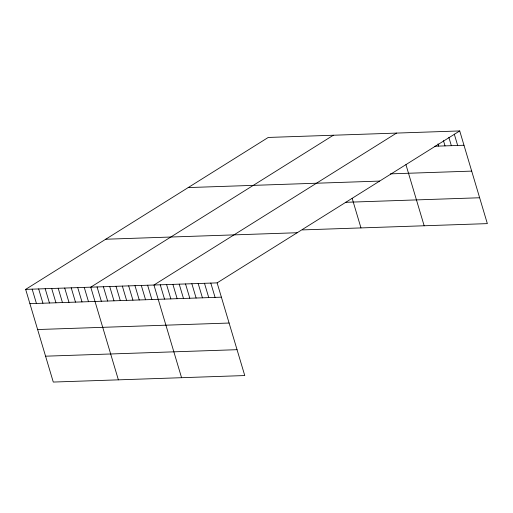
<?xml version="1.0" encoding="UTF-8"?>
<svg xmlns="http://www.w3.org/2000/svg" width="513" height="513" viewBox="0 0 513 513"><rect width="100%" height="100%" fill="white"/><g stroke="black" fill="none" stroke-linecap="round" stroke-linejoin="round"><path stroke-width="0.77" d="M459.719 130.943L217.127 282.875L244.759 375.554L53.281 382.057L25.65 289.377L268.241 137.446L459.719 130.943L487.35 223.623L302.381 229.907M333.341 135.233L90.75 287.165L118.381 379.844M396.53 133.085L153.938 285.016L181.57 377.703M434.761 146.237L463.983 145.243M390.342 173.869L471.697 171.111M188.188 187.578L379.665 181.083M345.307 202.321L479.636 197.761M105.704 239.238L297.181 232.735M25.65 289.377L217.127 282.875M29.914 303.67L221.392 297.174M37.622 329.538L229.099 323.036M45.567 356.189L237.044 349.686M454.3 134.169L457.667 145.455M448.875 137.394L451.344 145.673M443.456 140.62L445.027 145.884M438.031 143.845L438.705 146.102M405.937 164.635L424.161 225.771M352.162 198.351L360.972 227.919M210.811 283.086L215.075 297.386M204.488 283.304L208.753 297.604M198.172 283.516L202.436 297.816M191.856 283.734L196.113 298.027M185.533 283.945L189.797 298.245M179.217 284.157L183.481 298.457M172.894 284.375L177.158 298.675M166.578 284.587L170.842 298.887M160.261 284.805L164.519 299.105M147.622 285.234L151.886 299.534M141.306 285.446L145.564 299.746M134.983 285.664L139.247 299.964M128.667 285.876L132.931 300.176M122.344 286.094L126.608 300.394M116.028 286.305L120.292 300.605M109.711 286.517L113.969 300.817M103.389 286.735L107.653 301.035M97.072 286.947L101.337 301.246M84.241 287.383L88.505 301.682M77.732 287.607L81.997 301.907M71.224 287.825L75.482 302.125M64.709 288.049L68.973 302.349M58.2 288.268L62.464 302.567M51.691 288.492L55.955 302.792M45.182 288.71L49.447 303.01M38.667 288.934L42.932 303.234M32.159 289.152L36.423 303.452"/></g></svg>
